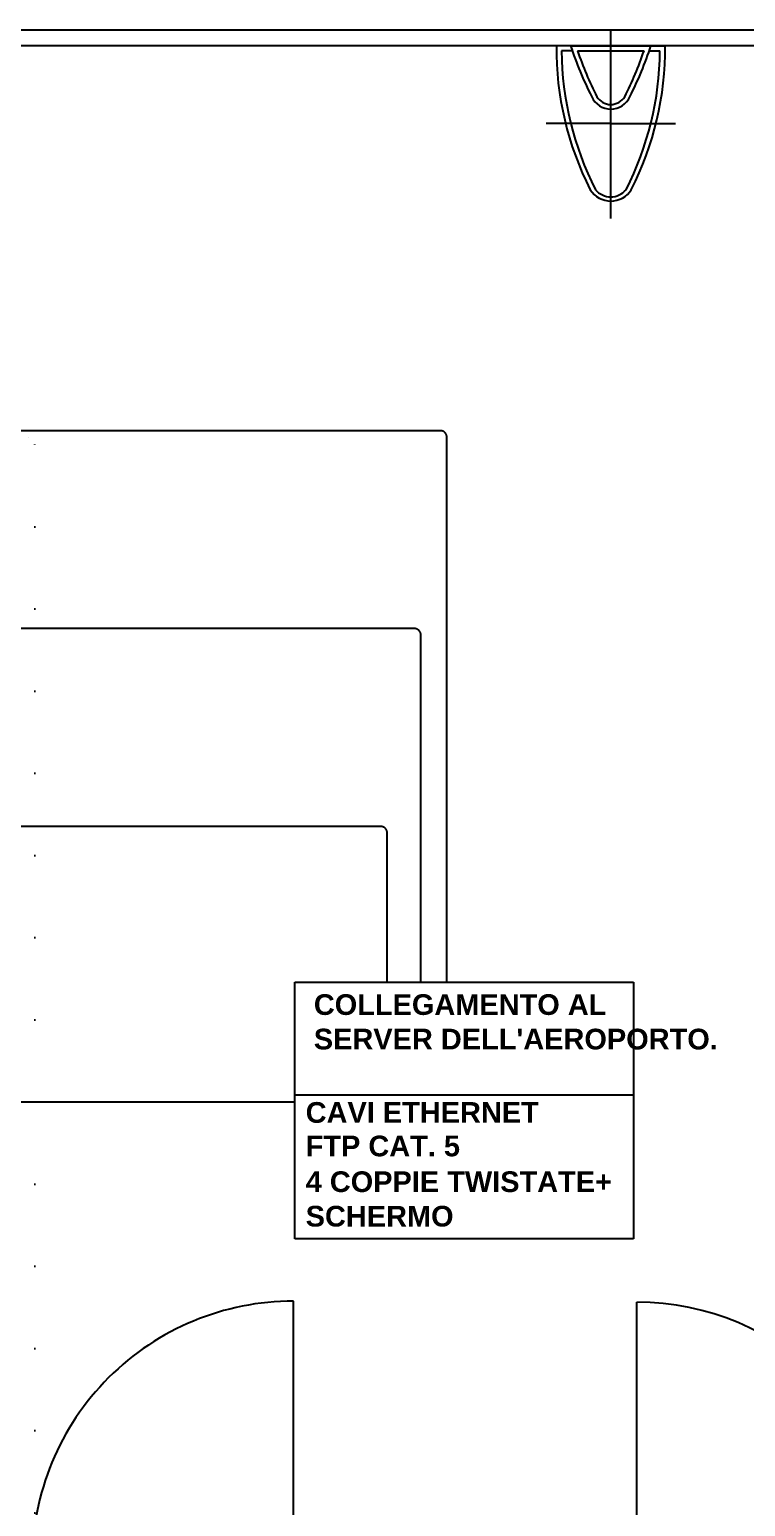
# Model space of a CAD drawing. Header units: metres. Extents: x 51 to 52746, y -259 to 37569.
# Drawn here: x 40298 to 43063, y 28174 to 33883 of the extents above; entities that cross this region are included whole.
import ezdxf

# ---------------------------------------------------------------- set-up
doc = ezdxf.new("R2010")
doc.units = ezdxf.units.M
doc.header["$LTSCALE"] = 500
for name, pattern in [('ACAD_ISO05W100', [33, 24, -3, 0, -3, 0, -3]), ('CONTINUA', [0]), ('HIDDEN2', [0.1875, 0.125, -0.0625]), ('PUNTO2', [3.175, 0, -3.175]), ('TRATTI1', [4, 2.5, -1.5])]:
    doc.linetypes.add(name, pattern=pattern)
for name, color, linetype in [('_SUP', 8, 'Continuous'), ('CABLAGGI', 1, 'Continuous'), ('COMMERCIALE', 8, 'Continuous'), ('CONTORNO', 8, 'TRATTI1'), ('QUOTA', 4, 'Continuous'), ('SCALA-SCALAMOBILE', 8, 'Continuous'), ('Seatec', 8, 'Continuous'), ('WWWW', 252, 'Continuous')]:
    doc.layers.add(name, color=color, linetype=linetype)
doc.styles.get("Standard").update_dxf_attribs({"font": 'romans.shx'})

msp = doc.modelspace()

# ---------------------------------------------------------------- linework, layer by layer
at = {"layer": '_SUP', "color": 8, "linetype": 'CONTINUA'}
for p, q in [((42332.682, 33819.959), (39852.682, 33819.959)), ((45232.682, 33819.959), (42752.682, 33819.959))]:
    msp.add_line(p, q, dxfattribs=at)
for centre, major_axis, start_param, end_param in [((43537.951, 33810.114), (-852.282, 852.282), 0.7772302, 1.25597064), ((41547.413, 33810.114), (-852.282, 852.282), 3.45641834, 3.93515878), ((42542.682, 33313.309), (66.009, 66.009), 2.91735582, 4.93662581)]:
    msp.add_ellipse(centre, major_axis=major_axis, ratio=1, start_param=start_param, end_param=end_param, dxfattribs=at)
at = {"layer": 'CABLAGGI', "color": 5, "linetype": 'PUNTO2', "lineweight": -3, "ltscale": 0.2}
msp.add_lwpolyline([(40318.66, 26879.416), (40318.66, 32279.438, 0.41421356), (40293.66, 32304.438), (39530.043, 32304.438)], format="xyb", dxfattribs=at)
at = {"layer": 'COMMERCIALE', "color": 8}
for p, q in [((45667.601, 33879.959), (33787.709, 33879.959)), ((45667.601, 33819.959), (33787.709, 33819.959))]:
    msp.add_line(p, q, dxfattribs=at)
at = {"layer": 'CONTORNO', "color": 6, "linetype": 'ACAD_ISO05W100', "ltscale": 0.2}
for p, q in [((41322.74, 30200.798), (42629.94, 30200.798)), ((41322.74, 29208.481), (41322.74, 30200.798)), ((42629.94, 30200.798), (42629.94, 29208.481)), ((42629.94, 29763.418), (41322.74, 29763.418)), ((42629.94, 29208.481), (41322.74, 29208.481))]:
    msp.add_line(p, q, dxfattribs=at)
for points in [[(41909.482, 30200.798), (41909.482, 32307.247, 0.41421356), (41884.482, 32332.247), (39547.191, 32332.247)], [(41809.482, 30200.798), (41809.482, 31542.247, 0.41421356), (41784.482, 31567.247), (39547.191, 31567.247)], [(41679.482, 30200.798), (41679.482, 30777.247, 0.41421356), (41654.482, 30802.247), (39517.191, 30802.247)]]:
    msp.add_lwpolyline(points, format="xyb", dxfattribs=at)
msp.add_lwpolyline([(41322.74, 29737.247), (39487.191, 29737.247)], dxfattribs=at)
at = {"layer": 'SCALA-SCALAMOBILE', "color": 8, "linetype": 'Continuous'}
for p, q in [((42542.682, 33152.88), (42542.682, 33882.83)), ((42387.709, 33819.959), (42697.655, 33819.959)), ((42414.355, 33799.959), (42671.009, 33799.959)), ((42542.682, 33519.959), (42292.682, 33519.959)), ((42542.682, 33519.959), (42792.682, 33519.959))]:
    msp.add_line(p, q, dxfattribs=at)
at = {"layer": 'SCALA-SCALAMOBILE', "color": 8, "linetype": 'HIDDEN2'}
for p, q in [((42387.709, 33819.959), (42332.682, 33819.959)), ((42394.355, 33799.959), (42352.684, 33799.959)), ((42691.009, 33799.959), (42732.679, 33799.959)), ((42697.655, 33819.959), (42752.682, 33819.959))]:
    msp.add_line(p, q, dxfattribs=at)
at = {"layer": 'Seatec', "color": 8}
for p, q in [((41317.709, 27957.554), (41317.709, 28967.554)), ((42642.709, 27957.554), (42642.709, 28963.554))]:
    msp.add_line(p, q, dxfattribs=at)
for centre, major_axis, start_param, end_param in [((41317.709, 27957.554), (714.178, 714.178), 0.78539816, 2.35619449), ((42642.709, 27957.554), (-711.349, 711.349), 3.92699082, 5.49778714)]:
    msp.add_ellipse(centre, major_axis=major_axis, ratio=1, start_param=start_param, end_param=end_param, dxfattribs=at)
at = {"layer": 'WWWW', "color": 8}
for centre, major_axis, start_param, end_param in [((43537.951, 33810.114), (-852.282, 852.282), 0.7772302, 1.25597064), ((43557.951, 33810.114), (-852.282, 852.282), 0.79382364, 1.25597064), ((43677.633, 34237.5), (-958.708, 958.708), 1.0984482, 1.25558092), ((43697.633, 34237.5), (958.708, 958.708), 2.68478905, 2.82637725), ((41387.731, 34237.5), (958.708, 958.708), 5.02760439, 5.16919258), ((41527.413, 33810.114), (-852.282, 852.282), 3.45641834, 3.91856534), ((41407.731, 34237.5), (-958.708, 958.708), 3.45680806, 3.61394078), ((41547.413, 33810.114), (-852.282, 852.282), 3.45641834, 3.93515878), ((42542.682, 33655.896), (57.025, 57.025), 2.77299904, 5.0809826), ((42542.682, 33655.896), (44.464, 44.464), 2.9021208, 4.95186084), ((42542.682, 33313.309), (66.009, 66.009), 2.91735582, 4.93662581), ((42542.682, 33313.309), (-54.557, 54.557), 1.4849489, 3.22744008)]:
    msp.add_ellipse(centre, major_axis=major_axis, ratio=1, start_param=start_param, end_param=end_param, dxfattribs=at)

# ---------------------------------------------------------------- texts
at = {"layer": 'QUOTA', "color": 6, "linetype": 'ACAD_ISO05W100', "ltscale": 0.2, "char_height": 80, "attachment_point": 1}
for s, insert, width in [("{\\fArial|b1|i0|c0|p34;COLLEGAMENTO AL\\PSERVER DELL'AEROPORTO.}", (41395.944, 30153.919), 1522.76459), ('{\\fArial|b1|i0|c0|p34;CAVI ETHERNET}', (41364.471, 29736.895), 1356), ('{\\fArial|b1|i0|c0|p34;FTP CAT. 5}', (41364.471, 29607.255), 1265.46906), ('{\\fArial|b1|i0|c0|p34;4 COPPIE TWISTATE+\\PSCHERMO}', (41364.471, 29469.274), 1265.46906)]:
    msp.add_mtext(s, dxfattribs=dict(at, insert=insert, width=width))

doc.saveas('drawing.dxf')
